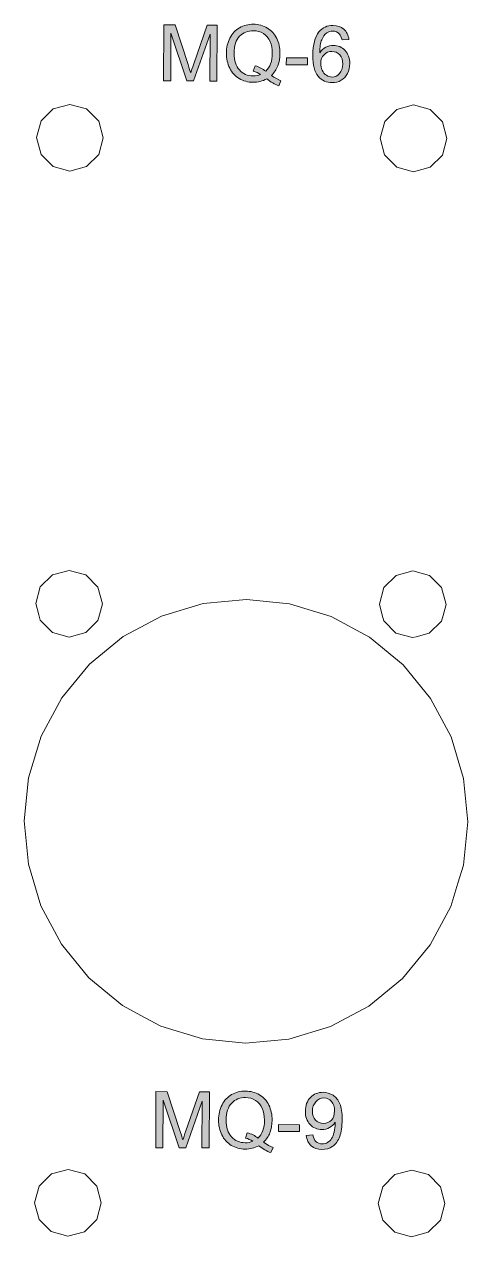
# Model space of a CAD drawing. Header units: inches. Extents: x -69 to 366, y -28 to 237.
# Drawn here: x 85.2 to 105.2, y 46.5 to 101.2 of the extents above; entities that cross this region are included whole.
import ezdxf

# ---------------------------------------------------------------- set-up
doc = ezdxf.new("R2010")
doc.units = ezdxf.units.IN
doc.header["$MEASUREMENT"] = 0
doc.layers.add('Corte Interior', color=3, linetype='Continuous')
doc.layers.add('Graba Vector', color=6, linetype='Continuous')

msp = doc.modelspace()

# ---------------------------------------------------------------- hatches: boundary and pattern name
at = {"layer": 'Graba Vector', "true_color": 0x575756}
h = msp.add_hatch(color=251, dxfattribs=at)
h.dxf.hatch_style = 2
edge = h.paths.add_edge_path()
edge.add_spline(control_points=[(91.511, 98.607), (91.511, 98.607), (91.525, 101.133), (91.525, 101.133), (91.525, 101.133), (92.028, 101.13), (92.028, 101.13), (92.028, 101.13), (92.616, 99.339), (92.616, 99.339), (92.67, 99.172), (92.71, 99.047), (92.734, 98.965), (92.764, 99.056), (92.809, 99.191), (92.871, 99.368), (92.871, 99.368), (93.485, 101.122), (93.485, 101.122), (93.485, 101.122), (93.934, 101.12), (93.934, 101.12), (93.934, 101.12), (93.921, 98.595), (93.921, 98.595), (93.921, 98.595), (93.599, 98.597), (93.599, 98.597), (93.599, 98.597), (93.611, 100.71), (93.611, 100.71), (93.611, 100.71), (92.865, 98.601), (92.865, 98.601), (92.865, 98.601), (92.564, 98.602), (92.564, 98.602), (92.564, 98.602), (91.845, 100.756), (91.845, 100.756), (91.845, 100.756), (91.834, 98.606), (91.834, 98.606), (91.834, 98.606), (91.511, 98.607), (91.511, 98.607)], knot_values=[0, 0, 0, 0, 1, 1, 1, 2, 2, 2, 3, 3, 3, 4, 4, 4, 5, 5, 5, 6, 6, 6, 7, 7, 7, 8, 8, 8, 9, 9, 9, 10, 10, 10, 11, 11, 11, 12, 12, 12, 13, 13, 13, 14, 14, 14, 15, 15, 15, 15], degree=3, periodic=1)
h = msp.add_hatch(color=251, dxfattribs=at)
h.dxf.hatch_style = 2
edge = h.paths.add_edge_path()
edge.add_spline(control_points=[(96.376, 98.852), (96.53, 98.744), (96.673, 98.666), (96.803, 98.615), (96.803, 98.615), (96.704, 98.383), (96.704, 98.383), (96.523, 98.45), (96.343, 98.554), (96.163, 98.697), (95.975, 98.593), (95.768, 98.542), (95.542, 98.543), (95.313, 98.544), (95.107, 98.6), (94.921, 98.712), (94.736, 98.823), (94.593, 98.979), (94.494, 99.179), (94.394, 99.38), (94.345, 99.605), (94.347, 99.855), (94.348, 100.105), (94.4, 100.332), (94.502, 100.536), (94.605, 100.739), (94.749, 100.894), (94.936, 101), (95.124, 101.105), (95.333, 101.158), (95.563, 101.157), (95.796, 101.156), (96.006, 101.099), (96.193, 100.987), (96.379, 100.875), (96.521, 100.719), (96.618, 100.52), (96.715, 100.32), (96.763, 100.095), (96.762, 99.845), (96.761, 99.637), (96.728, 99.45), (96.664, 99.285), (96.599, 99.118), (96.503, 98.974), (96.376, 98.852)], knot_values=[0, 0, 0, 0, 1, 1, 1, 2, 2, 2, 3, 3, 3, 4, 4, 4, 5, 5, 5, 6, 6, 6, 7, 7, 7, 8, 8, 8, 9, 9, 9, 10, 10, 10, 11, 11, 11, 12, 12, 12, 13, 13, 13, 14, 14, 14, 15, 15, 15, 15], degree=3, periodic=1)
edge = h.paths.add_edge_path()
edge.add_spline(control_points=[(95.642, 99.284), (95.835, 99.228), (95.993, 99.147), (96.118, 99.04), (96.315, 99.218), (96.415, 99.487), (96.417, 99.846), (96.418, 100.051), (96.384, 100.229), (96.316, 100.382), (96.247, 100.536), (96.146, 100.655), (96.013, 100.74), (95.879, 100.825), (95.729, 100.868), (95.563, 100.868), (95.313, 100.869), (95.107, 100.786), (94.941, 100.616), (94.776, 100.447), (94.693, 100.192), (94.691, 99.853), (94.689, 99.525), (94.769, 99.272), (94.93, 99.096), (95.092, 98.919), (95.299, 98.83), (95.552, 98.829), (95.672, 98.828), (95.785, 98.85), (95.89, 98.895), (95.786, 98.963), (95.676, 99.012), (95.56, 99.041), (95.56, 99.041), (95.642, 99.284), (95.642, 99.284)], knot_values=[0, 0, 0, 0, 1, 1, 1, 2, 2, 2, 3, 3, 3, 4, 4, 4, 5, 5, 5, 6, 6, 6, 7, 7, 7, 8, 8, 8, 9, 9, 9, 10, 10, 10, 11, 11, 11, 12, 12, 12, 12], degree=3, periodic=1)
h = msp.add_hatch(color=251, dxfattribs=at)
h.dxf.hatch_style = 2
edge = h.paths.add_edge_path()
edge.add_spline(control_points=[(99.872, 100.47), (99.872, 100.47), (99.563, 100.448), (99.563, 100.448), (99.537, 100.57), (99.498, 100.659), (99.448, 100.714), (99.364, 100.802), (99.261, 100.848), (99.138, 100.848), (99.039, 100.849), (98.953, 100.822), (98.878, 100.767), (98.779, 100.696), (98.702, 100.593), (98.645, 100.457), (98.588, 100.32), (98.557, 100.126), (98.554, 99.873), (98.629, 99.987), (98.721, 100.071), (98.829, 100.125), (98.938, 100.18), (99.051, 100.207), (99.169, 100.206), (99.376, 100.205), (99.551, 100.128), (99.696, 99.975), (99.841, 99.822), (99.912, 99.625), (99.911, 99.384), (99.91, 99.225), (99.875, 99.078), (99.806, 98.943), (99.737, 98.807), (99.643, 98.703), (99.523, 98.631), (99.403, 98.56), (99.267, 98.524), (99.116, 98.525), (98.858, 98.526), (98.648, 98.622), (98.485, 98.813), (98.323, 99.003), (98.244, 99.317), (98.246, 99.754), (98.248, 100.242), (98.34, 100.596), (98.521, 100.817), (98.679, 101.01), (98.892, 101.104), (99.159, 101.103), (99.357, 101.102), (99.519, 101.045), (99.646, 100.933), (99.773, 100.821), (99.848, 100.667), (99.872, 100.47)], knot_values=[0, 0, 0, 0, 1, 1, 1, 2, 2, 2, 3, 3, 3, 4, 4, 4, 5, 5, 5, 6, 6, 6, 7, 7, 7, 8, 8, 8, 9, 9, 9, 10, 10, 10, 11, 11, 11, 12, 12, 12, 13, 13, 13, 14, 14, 14, 15, 15, 15, 16, 16, 16, 17, 17, 17, 18, 18, 18, 19, 19, 19, 19], degree=3, periodic=1)
edge = h.paths.add_edge_path()
edge.add_spline(control_points=[(98.601, 99.388), (98.6, 99.281), (98.622, 99.179), (98.667, 99.081), (98.711, 98.984), (98.775, 98.909), (98.856, 98.857), (98.937, 98.805), (99.023, 98.78), (99.112, 98.779), (99.243, 98.779), (99.356, 98.83), (99.45, 98.935), (99.546, 99.041), (99.593, 99.184), (99.594, 99.366), (99.595, 99.541), (99.549, 99.678), (99.457, 99.779), (99.364, 99.88), (99.247, 99.931), (99.106, 99.932), (98.966, 99.932), (98.847, 99.883), (98.749, 99.783), (98.65, 99.683), (98.601, 99.552), (98.601, 99.388)], knot_values=[0, 0, 0, 0, 1, 1, 1, 2, 2, 2, 3, 3, 3, 4, 4, 4, 5, 5, 5, 6, 6, 6, 7, 7, 7, 8, 8, 8, 9, 9, 9, 9], degree=3, periodic=1)
h = msp.add_hatch(color=251, dxfattribs=at)
h.dxf.hatch_style = 2
h.paths.add_polyline_path([(97.048, 99.336), (97.05, 99.648), (98.002, 99.643), (98, 99.331)])
h = msp.add_hatch(color=251, dxfattribs=at)
h.dxf.hatch_style = 2
edge = h.paths.add_edge_path()
edge.add_spline(control_points=[(91.156, 50.527), (91.156, 50.527), (91.169, 53.052), (91.169, 53.052), (91.169, 53.052), (91.672, 53.05), (91.672, 53.05), (91.672, 53.05), (92.261, 51.259), (92.261, 51.259), (92.315, 51.091), (92.354, 50.967), (92.379, 50.884), (92.408, 50.976), (92.454, 51.11), (92.516, 51.288), (92.516, 51.288), (93.13, 53.042), (93.13, 53.042), (93.13, 53.042), (93.579, 53.04), (93.579, 53.04), (93.579, 53.04), (93.566, 50.515), (93.566, 50.515), (93.566, 50.515), (93.244, 50.516), (93.244, 50.516), (93.244, 50.516), (93.255, 52.63), (93.255, 52.63), (93.255, 52.63), (92.51, 50.52), (92.51, 50.52), (92.51, 50.52), (92.209, 50.522), (92.209, 50.522), (92.209, 50.522), (91.49, 52.676), (91.49, 52.676), (91.49, 52.676), (91.479, 50.525), (91.479, 50.525), (91.479, 50.525), (91.156, 50.527), (91.156, 50.527)], knot_values=[0, 0, 0, 0, 1, 1, 1, 2, 2, 2, 3, 3, 3, 4, 4, 4, 5, 5, 5, 6, 6, 6, 7, 7, 7, 8, 8, 8, 9, 9, 9, 10, 10, 10, 11, 11, 11, 12, 12, 12, 13, 13, 13, 14, 14, 14, 15, 15, 15, 15], degree=3, periodic=1)
h = msp.add_hatch(color=251, dxfattribs=at)
h.dxf.hatch_style = 2
edge = h.paths.add_edge_path()
edge.add_spline(control_points=[(96.02, 50.773), (96.175, 50.665), (96.317, 50.586), (96.448, 50.536), (96.448, 50.536), (96.349, 50.304), (96.349, 50.304), (96.167, 50.371), (95.988, 50.475), (95.808, 50.617), (95.62, 50.514), (95.413, 50.463), (95.187, 50.464), (94.958, 50.465), (94.751, 50.521), (94.566, 50.632), (94.38, 50.744), (94.238, 50.899), (94.139, 51.1), (94.039, 51.301), (93.99, 51.526), (93.992, 51.776), (93.993, 52.025), (94.044, 52.252), (94.147, 52.456), (94.249, 52.66), (94.394, 52.815), (94.581, 52.92), (94.768, 53.026), (94.977, 53.078), (95.208, 53.077), (95.441, 53.076), (95.651, 53.02), (95.838, 52.907), (96.024, 52.796), (96.166, 52.64), (96.263, 52.44), (96.36, 52.24), (96.408, 52.015), (96.407, 51.765), (96.405, 51.557), (96.373, 51.371), (96.309, 51.204), (96.244, 51.039), (96.148, 50.894), (96.02, 50.773)], knot_values=[0, 0, 0, 0, 1, 1, 1, 2, 2, 2, 3, 3, 3, 4, 4, 4, 5, 5, 5, 6, 6, 6, 7, 7, 7, 8, 8, 8, 9, 9, 9, 10, 10, 10, 11, 11, 11, 12, 12, 12, 13, 13, 13, 14, 14, 14, 15, 15, 15, 15], degree=3, periodic=1)
edge = h.paths.add_edge_path()
edge.add_spline(control_points=[(95.287, 51.204), (95.479, 51.149), (95.638, 51.068), (95.763, 50.96), (95.96, 51.138), (96.06, 51.407), (96.062, 51.766), (96.063, 51.971), (96.029, 52.15), (95.96, 52.303), (95.892, 52.456), (95.791, 52.575), (95.657, 52.66), (95.524, 52.745), (95.374, 52.788), (95.208, 52.789), (94.958, 52.79), (94.751, 52.706), (94.586, 52.536), (94.421, 52.366), (94.337, 52.113), (94.336, 51.774), (94.334, 51.445), (94.414, 51.193), (94.575, 51.016), (94.737, 50.84), (94.944, 50.751), (95.197, 50.749), (95.316, 50.749), (95.429, 50.771), (95.535, 50.815), (95.431, 50.883), (95.321, 50.932), (95.205, 50.962), (95.205, 50.962), (95.287, 51.204), (95.287, 51.204)], knot_values=[0, 0, 0, 0, 1, 1, 1, 2, 2, 2, 3, 3, 3, 4, 4, 4, 5, 5, 5, 6, 6, 6, 7, 7, 7, 8, 8, 8, 9, 9, 9, 10, 10, 10, 11, 11, 11, 12, 12, 12, 12], degree=3, periodic=1)
h = msp.add_hatch(color=251, dxfattribs=at)
h.dxf.hatch_style = 2
edge = h.paths.add_edge_path()
edge.add_spline(control_points=[(97.948, 51.076), (97.948, 51.076), (98.246, 51.102), (98.246, 51.102), (98.27, 50.962), (98.318, 50.86), (98.389, 50.796), (98.46, 50.732), (98.551, 50.7), (98.662, 50.7), (98.757, 50.699), (98.841, 50.722), (98.913, 50.765), (98.986, 50.808), (99.044, 50.866), (99.09, 50.939), (99.137, 51.01), (99.176, 51.109), (99.207, 51.233), (99.239, 51.357), (99.255, 51.484), (99.256, 51.612), (99.256, 51.625), (99.256, 51.647), (99.255, 51.674), (99.192, 51.576), (99.107, 51.495), (99, 51.435), (98.892, 51.374), (98.775, 51.344), (98.65, 51.344), (98.441, 51.345), (98.264, 51.422), (98.121, 51.574), (97.976, 51.726), (97.905, 51.927), (97.907, 52.174), (97.908, 52.431), (97.985, 52.637), (98.137, 52.792), (98.288, 52.947), (98.477, 53.024), (98.705, 53.023), (98.869, 53.022), (99.02, 52.977), (99.155, 52.888), (99.291, 52.799), (99.393, 52.673), (99.463, 52.508), (99.533, 52.344), (99.567, 52.107), (99.565, 51.797), (99.564, 51.475), (99.527, 51.218), (99.456, 51.027), (99.385, 50.837), (99.28, 50.691), (99.141, 50.592), (99.002, 50.493), (98.839, 50.444), (98.654, 50.445), (98.456, 50.446), (98.295, 50.502), (98.17, 50.612), (98.046, 50.723), (97.972, 50.877), (97.948, 51.076)], knot_values=[0, 0, 0, 0, 1, 1, 1, 2, 2, 2, 3, 3, 3, 4, 4, 4, 5, 5, 5, 6, 6, 6, 7, 7, 7, 8, 8, 8, 9, 9, 9, 10, 10, 10, 11, 11, 11, 12, 12, 12, 13, 13, 13, 14, 14, 14, 15, 15, 15, 16, 16, 16, 17, 17, 17, 18, 18, 18, 19, 19, 19, 20, 20, 20, 21, 21, 21, 22, 22, 22, 22], degree=3, periodic=1)
edge = h.paths.add_edge_path()
edge.add_spline(control_points=[(99.223, 52.184), (99.224, 52.361), (99.177, 52.503), (99.083, 52.608), (98.989, 52.713), (98.875, 52.766), (98.742, 52.767), (98.604, 52.767), (98.484, 52.712), (98.381, 52.599), (98.278, 52.488), (98.226, 52.342), (98.225, 52.163), (98.225, 52.002), (98.272, 51.871), (98.369, 51.77), (98.465, 51.67), (98.585, 51.619), (98.727, 51.618), (98.871, 51.618), (98.989, 51.667), (99.082, 51.767), (99.175, 51.867), (99.222, 52.006), (99.223, 52.184)], knot_values=[0, 0, 0, 0, 1, 1, 1, 2, 2, 2, 3, 3, 3, 4, 4, 4, 5, 5, 5, 6, 6, 6, 7, 7, 7, 8, 8, 8, 8], degree=3, periodic=1)
h = msp.add_hatch(color=251, dxfattribs=at)
h.dxf.hatch_style = 2
h.paths.add_polyline_path([(96.693, 51.256), (96.695, 51.568), (97.647, 51.563), (97.645, 51.252)])

# ---------------------------------------------------------------- linework, layer by layer
at = {"layer": 'Corte Interior', "lineweight": 0}
for points in [[(87.285, 94.542), (88.037, 94.74), (88.588, 95.29), (88.79, 96.042), (88.59, 96.794), (88.041, 97.345), (87.29, 97.547), (86.538, 97.347), (85.986, 96.799), (85.784, 96.047), (85.984, 95.294), (86.533, 94.743), (87.285, 94.542)], [(103.541, 97.316), (102.789, 97.519), (102.038, 97.319), (101.487, 96.77), (101.284, 96.019), (101.484, 95.266), (102.033, 94.715), (102.784, 94.513), (103.536, 94.712), (104.087, 95.261), (104.29, 96.013), (104.09, 96.765), (103.541, 97.316)], [(87.999, 73.741), (88.55, 74.29), (88.618, 74.544), (88.752, 75.041), (88.552, 75.794), (88.003, 76.345), (87.252, 76.547), (86.499, 76.348), (85.949, 75.799), (85.746, 75.047), (85.878, 74.549), (85.946, 74.295), (86.495, 73.743), (87.246, 73.541), (87.999, 73.741)], [(101.446, 74.266), (101.995, 73.715), (102.745, 73.513), (102.907, 73.556), (103.498, 73.712), (104.049, 74.261), (104.118, 74.516), (104.252, 75.013), (104.052, 75.766), (103.503, 76.317), (102.751, 76.519), (101.999, 76.32), (101.449, 75.77), (101.247, 75.019), (101.378, 74.521), (101.446, 74.266)], [(85.995, 69.08), (85.423, 67.203), (85.226, 65.253), (85.416, 63.302), (85.981, 61.423), (86.903, 59.693), (88.144, 58.175), (89.658, 56.929), (90.678, 56.38), (91.385, 56.001), (93.261, 55.428), (95.212, 55.232), (97.163, 55.421), (99.041, 55.987), (100.772, 56.908), (102.29, 58.149), (103.536, 59.663), (104.465, 61.39), (104.788, 62.449), (105.037, 63.266), (105.233, 65.217), (105.044, 67.168), (104.478, 69.046), (103.556, 70.777), (102.315, 72.295), (100.802, 73.542), (99.074, 74.47), (97.199, 75.042), (95.248, 75.238), (93.297, 75.05), (91.419, 74.484), (90.71, 74.106), (89.688, 73.562), (88.17, 72.321), (86.923, 70.807), (85.995, 69.08)], [(86.446, 46.744), (87.197, 46.542), (87.949, 46.741), (88.5, 47.29), (88.703, 48.042), (88.503, 48.794), (87.954, 49.345), (87.203, 49.547), (86.451, 49.348), (85.899, 48.799), (85.697, 48.047), (85.897, 47.295), (86.446, 46.744)], [(104.003, 48.766), (103.454, 49.317), (102.702, 49.519), (101.95, 49.32), (101.399, 48.77), (101.197, 48.019), (101.397, 47.267), (101.946, 46.715), (102.696, 46.513), (103.449, 46.713), (104, 47.262), (104.203, 48.014), (104.003, 48.766)]]:
    msp.add_lwpolyline(points, dxfattribs=at)
at = {"layer": 'Graba Vector', "lineweight": 0}
for points in [[(97.048, 99.336), (97.05, 99.648), (98.002, 99.643), (98, 99.331), (97.048, 99.336)], [(96.693, 51.256), (96.695, 51.568), (97.647, 51.563), (97.645, 51.252), (96.693, 51.256)]]:
    msp.add_lwpolyline(points, dxfattribs=at)
for points, knots in [([(91.511, 98.607), (91.511, 98.607), (91.525, 101.133), (91.525, 101.133), (91.525, 101.133), (92.028, 101.13), (92.028, 101.13), (92.028, 101.13), (92.616, 99.339), (92.616, 99.339), (92.67, 99.172), (92.71, 99.047), (92.734, 98.965), (92.764, 99.056), (92.809, 99.191), (92.871, 99.368), (92.871, 99.368), (93.485, 101.122), (93.485, 101.122), (93.485, 101.122), (93.934, 101.12), (93.934, 101.12), (93.934, 101.12), (93.921, 98.595), (93.921, 98.595), (93.921, 98.595), (93.599, 98.597), (93.599, 98.597), (93.599, 98.597), (93.611, 100.71), (93.611, 100.71), (93.611, 100.71), (92.865, 98.601), (92.865, 98.601), (92.865, 98.601), (92.564, 98.602), (92.564, 98.602), (92.564, 98.602), (91.845, 100.756), (91.845, 100.756), (91.845, 100.756), (91.834, 98.606), (91.834, 98.606), (91.834, 98.606), (91.511, 98.607), (91.511, 98.607)], [0, 0, 0, 0, 1, 1, 1, 2, 2, 2, 3, 3, 3, 4, 4, 4, 5, 5, 5, 6, 6, 6, 7, 7, 7, 8, 8, 8, 9, 9, 9, 10, 10, 10, 11, 11, 11, 12, 12, 12, 13, 13, 13, 14, 14, 14, 15, 15, 15, 15]), ([(96.376, 98.852), (96.53, 98.744), (96.673, 98.666), (96.803, 98.615), (96.803, 98.615), (96.704, 98.383), (96.704, 98.383), (96.523, 98.45), (96.343, 98.554), (96.163, 98.697), (95.975, 98.593), (95.768, 98.542), (95.542, 98.543), (95.313, 98.544), (95.107, 98.6), (94.921, 98.712), (94.736, 98.823), (94.593, 98.979), (94.494, 99.179), (94.394, 99.38), (94.345, 99.605), (94.347, 99.855), (94.348, 100.105), (94.4, 100.332), (94.502, 100.536), (94.605, 100.739), (94.749, 100.894), (94.936, 101), (95.124, 101.105), (95.333, 101.158), (95.563, 101.157), (95.796, 101.156), (96.006, 101.099), (96.193, 100.987), (96.379, 100.875), (96.521, 100.719), (96.618, 100.52), (96.715, 100.32), (96.763, 100.095), (96.762, 99.845), (96.761, 99.637), (96.728, 99.45), (96.664, 99.285), (96.599, 99.118), (96.503, 98.974), (96.376, 98.852)], [0, 0, 0, 0, 1, 1, 1, 2, 2, 2, 3, 3, 3, 4, 4, 4, 5, 5, 5, 6, 6, 6, 7, 7, 7, 8, 8, 8, 9, 9, 9, 10, 10, 10, 11, 11, 11, 12, 12, 12, 13, 13, 13, 14, 14, 14, 15, 15, 15, 15]), ([(99.872, 100.47), (99.872, 100.47), (99.563, 100.448), (99.563, 100.448), (99.537, 100.57), (99.498, 100.659), (99.448, 100.714), (99.364, 100.802), (99.261, 100.848), (99.138, 100.848), (99.039, 100.849), (98.953, 100.822), (98.878, 100.767), (98.779, 100.696), (98.702, 100.593), (98.645, 100.457), (98.588, 100.32), (98.557, 100.126), (98.554, 99.873), (98.629, 99.987), (98.721, 100.071), (98.829, 100.125), (98.938, 100.18), (99.051, 100.207), (99.169, 100.206), (99.376, 100.205), (99.551, 100.128), (99.696, 99.975), (99.841, 99.822), (99.912, 99.625), (99.911, 99.384), (99.91, 99.225), (99.875, 99.078), (99.806, 98.943), (99.737, 98.807), (99.643, 98.703), (99.523, 98.631), (99.403, 98.56), (99.267, 98.524), (99.116, 98.525), (98.858, 98.526), (98.648, 98.622), (98.485, 98.813), (98.323, 99.003), (98.244, 99.317), (98.246, 99.754), (98.248, 100.242), (98.34, 100.596), (98.521, 100.817), (98.679, 101.01), (98.892, 101.104), (99.159, 101.103), (99.357, 101.102), (99.519, 101.045), (99.646, 100.933), (99.773, 100.821), (99.848, 100.667), (99.872, 100.47)], [0, 0, 0, 0, 1, 1, 1, 2, 2, 2, 3, 3, 3, 4, 4, 4, 5, 5, 5, 6, 6, 6, 7, 7, 7, 8, 8, 8, 9, 9, 9, 10, 10, 10, 11, 11, 11, 12, 12, 12, 13, 13, 13, 14, 14, 14, 15, 15, 15, 16, 16, 16, 17, 17, 17, 18, 18, 18, 19, 19, 19, 19]), ([(95.642, 99.284), (95.835, 99.228), (95.993, 99.147), (96.118, 99.04), (96.315, 99.218), (96.415, 99.487), (96.417, 99.846), (96.418, 100.051), (96.384, 100.229), (96.316, 100.382), (96.247, 100.536), (96.146, 100.655), (96.013, 100.74), (95.879, 100.825), (95.729, 100.868), (95.563, 100.868), (95.313, 100.869), (95.107, 100.786), (94.941, 100.616), (94.776, 100.447), (94.693, 100.192), (94.691, 99.853), (94.689, 99.525), (94.769, 99.272), (94.93, 99.096), (95.092, 98.919), (95.299, 98.83), (95.552, 98.829), (95.672, 98.828), (95.785, 98.85), (95.89, 98.895), (95.786, 98.963), (95.676, 99.012), (95.56, 99.041), (95.56, 99.041), (95.642, 99.284), (95.642, 99.284)], [0, 0, 0, 0, 1, 1, 1, 2, 2, 2, 3, 3, 3, 4, 4, 4, 5, 5, 5, 6, 6, 6, 7, 7, 7, 8, 8, 8, 9, 9, 9, 10, 10, 10, 11, 11, 11, 12, 12, 12, 12]), ([(98.601, 99.388), (98.6, 99.281), (98.622, 99.179), (98.667, 99.081), (98.711, 98.984), (98.775, 98.909), (98.856, 98.857), (98.937, 98.805), (99.023, 98.78), (99.112, 98.779), (99.243, 98.779), (99.356, 98.83), (99.45, 98.935), (99.546, 99.041), (99.593, 99.184), (99.594, 99.366), (99.595, 99.541), (99.549, 99.678), (99.457, 99.779), (99.364, 99.88), (99.247, 99.931), (99.106, 99.932), (98.966, 99.932), (98.847, 99.883), (98.749, 99.783), (98.65, 99.683), (98.601, 99.552), (98.601, 99.388)], [0, 0, 0, 0, 1, 1, 1, 2, 2, 2, 3, 3, 3, 4, 4, 4, 5, 5, 5, 6, 6, 6, 7, 7, 7, 8, 8, 8, 9, 9, 9, 9]), ([(91.156, 50.527), (91.156, 50.527), (91.169, 53.052), (91.169, 53.052), (91.169, 53.052), (91.672, 53.05), (91.672, 53.05), (91.672, 53.05), (92.261, 51.259), (92.261, 51.259), (92.315, 51.091), (92.354, 50.967), (92.379, 50.884), (92.408, 50.976), (92.454, 51.11), (92.516, 51.288), (92.516, 51.288), (93.13, 53.042), (93.13, 53.042), (93.13, 53.042), (93.579, 53.04), (93.579, 53.04), (93.579, 53.04), (93.566, 50.515), (93.566, 50.515), (93.566, 50.515), (93.244, 50.516), (93.244, 50.516), (93.244, 50.516), (93.255, 52.63), (93.255, 52.63), (93.255, 52.63), (92.51, 50.52), (92.51, 50.52), (92.51, 50.52), (92.209, 50.522), (92.209, 50.522), (92.209, 50.522), (91.49, 52.676), (91.49, 52.676), (91.49, 52.676), (91.479, 50.525), (91.479, 50.525), (91.479, 50.525), (91.156, 50.527), (91.156, 50.527)], [0, 0, 0, 0, 1, 1, 1, 2, 2, 2, 3, 3, 3, 4, 4, 4, 5, 5, 5, 6, 6, 6, 7, 7, 7, 8, 8, 8, 9, 9, 9, 10, 10, 10, 11, 11, 11, 12, 12, 12, 13, 13, 13, 14, 14, 14, 15, 15, 15, 15]), ([(96.02, 50.773), (96.175, 50.665), (96.317, 50.586), (96.448, 50.536), (96.448, 50.536), (96.349, 50.304), (96.349, 50.304), (96.167, 50.371), (95.988, 50.475), (95.808, 50.617), (95.62, 50.514), (95.413, 50.463), (95.187, 50.464), (94.958, 50.465), (94.751, 50.521), (94.566, 50.632), (94.38, 50.744), (94.238, 50.899), (94.139, 51.1), (94.039, 51.301), (93.99, 51.526), (93.992, 51.776), (93.993, 52.025), (94.044, 52.252), (94.147, 52.456), (94.249, 52.66), (94.394, 52.815), (94.581, 52.92), (94.768, 53.026), (94.977, 53.078), (95.208, 53.077), (95.441, 53.076), (95.651, 53.02), (95.838, 52.907), (96.024, 52.796), (96.166, 52.64), (96.263, 52.44), (96.36, 52.24), (96.408, 52.015), (96.407, 51.765), (96.405, 51.557), (96.373, 51.371), (96.309, 51.204), (96.244, 51.039), (96.148, 50.894), (96.02, 50.773)], [0, 0, 0, 0, 1, 1, 1, 2, 2, 2, 3, 3, 3, 4, 4, 4, 5, 5, 5, 6, 6, 6, 7, 7, 7, 8, 8, 8, 9, 9, 9, 10, 10, 10, 11, 11, 11, 12, 12, 12, 13, 13, 13, 14, 14, 14, 15, 15, 15, 15]), ([(97.948, 51.076), (97.948, 51.076), (98.246, 51.102), (98.246, 51.102), (98.27, 50.962), (98.318, 50.86), (98.389, 50.796), (98.46, 50.732), (98.551, 50.7), (98.662, 50.7), (98.757, 50.699), (98.841, 50.722), (98.913, 50.765), (98.986, 50.808), (99.044, 50.866), (99.09, 50.939), (99.137, 51.01), (99.176, 51.109), (99.207, 51.233), (99.239, 51.357), (99.255, 51.484), (99.256, 51.612), (99.256, 51.625), (99.256, 51.647), (99.255, 51.674), (99.192, 51.576), (99.107, 51.495), (99, 51.435), (98.892, 51.374), (98.775, 51.344), (98.65, 51.344), (98.441, 51.345), (98.264, 51.422), (98.121, 51.574), (97.976, 51.726), (97.905, 51.927), (97.907, 52.174), (97.908, 52.431), (97.985, 52.637), (98.137, 52.792), (98.288, 52.947), (98.477, 53.024), (98.705, 53.023), (98.869, 53.022), (99.02, 52.977), (99.155, 52.888), (99.291, 52.799), (99.393, 52.673), (99.463, 52.508), (99.533, 52.344), (99.567, 52.107), (99.565, 51.797), (99.564, 51.475), (99.527, 51.218), (99.456, 51.027), (99.385, 50.837), (99.28, 50.691), (99.141, 50.592), (99.002, 50.493), (98.839, 50.444), (98.654, 50.445), (98.456, 50.446), (98.295, 50.502), (98.17, 50.612), (98.046, 50.723), (97.972, 50.877), (97.948, 51.076)], [0, 0, 0, 0, 1, 1, 1, 2, 2, 2, 3, 3, 3, 4, 4, 4, 5, 5, 5, 6, 6, 6, 7, 7, 7, 8, 8, 8, 9, 9, 9, 10, 10, 10, 11, 11, 11, 12, 12, 12, 13, 13, 13, 14, 14, 14, 15, 15, 15, 16, 16, 16, 17, 17, 17, 18, 18, 18, 19, 19, 19, 20, 20, 20, 21, 21, 21, 22, 22, 22, 22]), ([(95.287, 51.204), (95.479, 51.149), (95.638, 51.068), (95.763, 50.96), (95.96, 51.138), (96.06, 51.407), (96.062, 51.766), (96.063, 51.971), (96.029, 52.15), (95.96, 52.303), (95.892, 52.456), (95.791, 52.575), (95.657, 52.66), (95.524, 52.745), (95.374, 52.788), (95.208, 52.789), (94.958, 52.79), (94.751, 52.706), (94.586, 52.536), (94.421, 52.366), (94.337, 52.113), (94.336, 51.774), (94.334, 51.445), (94.414, 51.193), (94.575, 51.016), (94.737, 50.84), (94.944, 50.751), (95.197, 50.749), (95.316, 50.749), (95.429, 50.771), (95.535, 50.815), (95.431, 50.883), (95.321, 50.932), (95.205, 50.962), (95.205, 50.962), (95.287, 51.204), (95.287, 51.204)], [0, 0, 0, 0, 1, 1, 1, 2, 2, 2, 3, 3, 3, 4, 4, 4, 5, 5, 5, 6, 6, 6, 7, 7, 7, 8, 8, 8, 9, 9, 9, 10, 10, 10, 11, 11, 11, 12, 12, 12, 12]), ([(99.223, 52.184), (99.224, 52.361), (99.177, 52.503), (99.083, 52.608), (98.989, 52.713), (98.875, 52.766), (98.742, 52.767), (98.604, 52.767), (98.484, 52.712), (98.381, 52.599), (98.278, 52.488), (98.226, 52.342), (98.225, 52.163), (98.225, 52.002), (98.272, 51.871), (98.369, 51.77), (98.465, 51.67), (98.585, 51.619), (98.727, 51.618), (98.871, 51.618), (98.989, 51.667), (99.082, 51.767), (99.175, 51.867), (99.222, 52.006), (99.223, 52.184)], [0, 0, 0, 0, 1, 1, 1, 2, 2, 2, 3, 3, 3, 4, 4, 4, 5, 5, 5, 6, 6, 6, 7, 7, 7, 8, 8, 8, 8])]:
    msp.add_open_spline(points, degree=3, knots=knots, dxfattribs=at)

doc.saveas('drawing.dxf')
